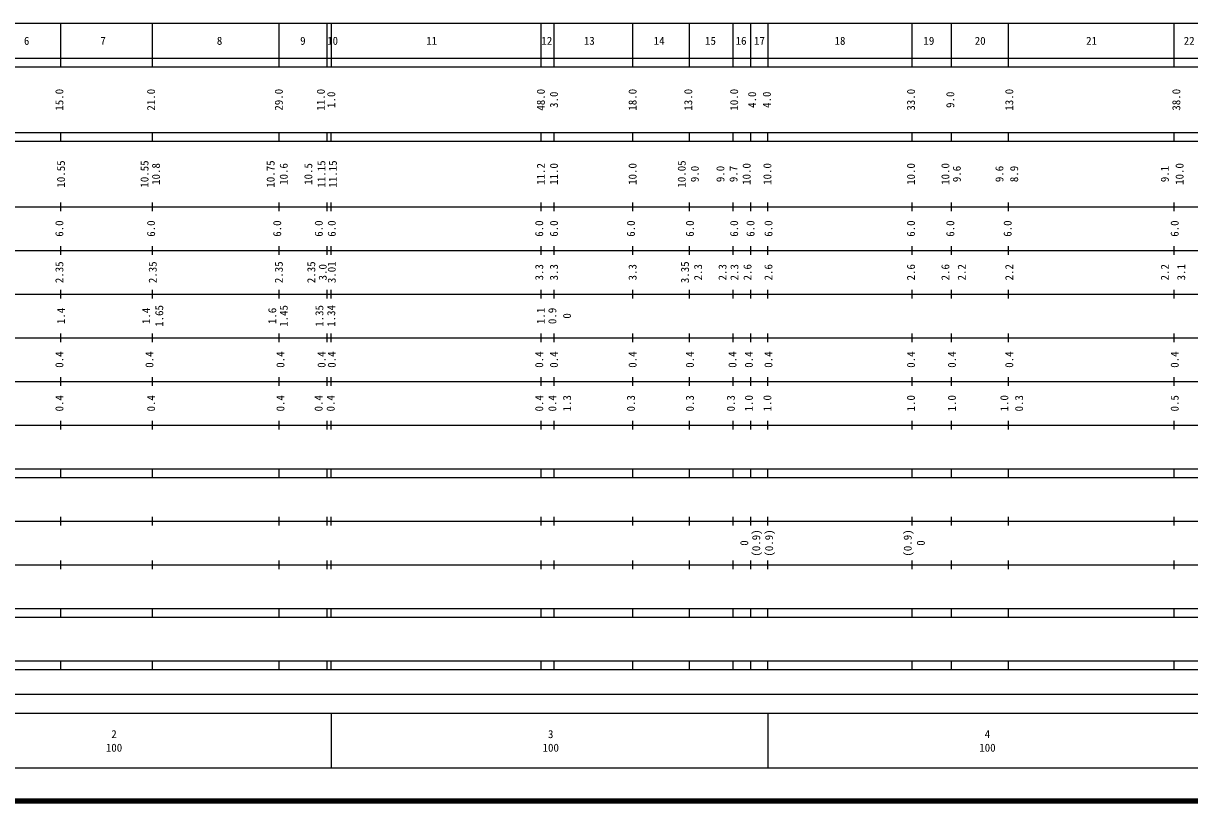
# Model space of a CAD drawing. Units: millimetres on the paper, enlarged 1000 times. Extents: x 40000 to 680000, y 20000 to 380000.
# Drawn here: x 197519 to 464592, y 20000 to 198000 of the extents above; entities that cross this region are included whole.
import ezdxf
from ezdxf.enums import TextEntityAlignment as Align

# ---------------------------------------------------------------- set-up
doc = ezdxf.new("R2010")
doc.units = ezdxf.units.MM
doc.header["$LTSCALE"] = 1000
doc.layers.add('M-TTL', color=2, linetype='Continuous', lineweight=140)
doc.layers.add('M-TTL-BAND', color=7, linetype='Continuous', lineweight=25)
doc.styles.add('ＭＳ ゴシック', font='')
doc.styles.get('ＭＳ ゴシック').set_extended_font_data('MS Gothic')

msp = doc.modelspace()

# ---------------------------------------------------------------- linework, layer by layer
at = {"layer": 'M-TTL'}
msp.add_line((40000, 20000), (680000, 20000), dxfattribs=at)
at = {"layer": 'M-TTL-BAND'}
for p, q in [((68000, 198000), (579000, 198000)), ((206000, 198000), (206000, 188000)), ((227000, 198000), (227000, 188000)), ((256000, 198000), (256000, 188000)), ((267000, 198000), (267000, 188000)), ((268000, 198000), (268000, 188000)), ((316000, 198000), (316000, 188000)), ((319000, 198000), (319000, 188000)), ((337000, 198000), (337000, 188000)), ((350000, 198000), (350000, 188000)), ((360000, 198000), (360000, 188000)), ((364000, 198000), (364000, 188000)), ((368000, 198000), (368000, 188000)), ((401000, 198000), (401000, 188000)), ((410000, 198000), (410000, 188000)), ((423000, 198000), (423000, 188000)), ((461000, 198000), (461000, 188000)), ((40000, 190000), (579000, 190000)), ((40000, 188000), (579000, 188000)), ((40000, 173000), (579000, 173000)), ((40000, 171000), (579000, 171000)), ((206000, 173000), (206000, 171000)), ((227000, 173000), (227000, 171000)), ((256000, 173000), (256000, 171000)), ((267000, 173000), (267000, 171000)), ((268000, 171000), (268000, 173000)), ((316000, 173000), (316000, 171000)), ((319000, 173000), (319000, 171000)), ((337000, 173000), (337000, 171000)), ((350000, 173000), (350000, 171000)), ((360000, 173000), (360000, 171000)), ((364000, 173000), (364000, 171000)), ((368000, 171000), (368000, 173000)), ((401000, 173000), (401000, 171000)), ((410000, 173000), (410000, 171000)), ((423000, 173000), (423000, 171000)), ((461000, 173000), (461000, 171000)), ((40000, 156000), (579000, 156000)), ((206000, 157000), (206000, 155000)), ((227000, 157000), (227000, 155000)), ((256000, 157000), (256000, 155000)), ((267000, 157000), (267000, 155000)), ((268000, 155000), (268000, 157000)), ((316000, 157000), (316000, 155000)), ((319000, 157000), (319000, 155000)), ((337000, 157000), (337000, 155000)), ((350000, 157000), (350000, 155000)), ((360000, 157000), (360000, 155000)), ((364000, 157000), (364000, 155000)), ((368000, 155000), (368000, 157000)), ((401000, 157000), (401000, 155000)), ((410000, 157000), (410000, 155000)), ((423000, 157000), (423000, 155000)), ((461000, 157000), (461000, 155000)), ((206000, 147000), (206000, 145000)), ((227000, 147000), (227000, 145000)), ((256000, 147000), (256000, 145000)), ((267000, 147000), (267000, 145000)), ((268000, 145000), (268000, 147000)), ((316000, 147000), (316000, 145000)), ((319000, 147000), (319000, 145000)), ((337000, 147000), (337000, 145000)), ((350000, 147000), (350000, 145000)), ((360000, 147000), (360000, 145000)), ((364000, 147000), (364000, 145000)), ((368000, 145000), (368000, 147000)), ((401000, 147000), (401000, 145000)), ((410000, 147000), (410000, 145000)), ((423000, 147000), (423000, 145000)), ((461000, 147000), (461000, 145000)), ((46000, 146000), (579000, 146000)), ((206000, 137000), (206000, 135000)), ((227000, 137000), (227000, 135000)), ((256000, 137000), (256000, 135000)), ((267000, 137000), (267000, 135000)), ((268000, 135000), (268000, 137000)), ((316000, 137000), (316000, 135000)), ((319000, 137000), (319000, 135000)), ((337000, 137000), (337000, 135000)), ((350000, 137000), (350000, 135000)), ((360000, 137000), (360000, 135000)), ((364000, 137000), (364000, 135000)), ((368000, 135000), (368000, 137000)), ((401000, 137000), (401000, 135000)), ((410000, 137000), (410000, 135000)), ((423000, 137000), (423000, 135000)), ((461000, 137000), (461000, 135000)), ((52000, 136000), (579000, 136000)), ((46000, 126000), (579000, 126000)), ((206000, 127000), (206000, 125000)), ((227000, 127000), (227000, 125000)), ((256000, 127000), (256000, 125000)), ((267000, 127000), (267000, 125000)), ((268000, 125000), (268000, 127000)), ((316000, 127000), (316000, 125000)), ((319000, 127000), (319000, 125000)), ((337000, 127000), (337000, 125000)), ((350000, 127000), (350000, 125000)), ((360000, 127000), (360000, 125000)), ((364000, 127000), (364000, 125000)), ((368000, 125000), (368000, 127000)), ((401000, 127000), (401000, 125000)), ((410000, 127000), (410000, 125000)), ((423000, 127000), (423000, 125000)), ((461000, 127000), (461000, 125000)), ((52000, 116000), (579000, 116000)), ((206000, 117000), (206000, 115000)), ((227000, 117000), (227000, 115000)), ((256000, 117000), (256000, 115000)), ((267000, 117000), (267000, 115000)), ((268000, 115000), (268000, 117000)), ((316000, 117000), (316000, 115000)), ((319000, 117000), (319000, 115000)), ((337000, 117000), (337000, 115000)), ((350000, 117000), (350000, 115000)), ((360000, 117000), (360000, 115000)), ((364000, 117000), (364000, 115000)), ((368000, 115000), (368000, 117000)), ((401000, 117000), (401000, 115000)), ((410000, 117000), (410000, 115000)), ((423000, 117000), (423000, 115000)), ((461000, 117000), (461000, 115000)), ((206000, 107000), (206000, 105000)), ((227000, 107000), (227000, 105000)), ((256000, 107000), (256000, 105000)), ((267000, 107000), (267000, 105000)), ((268000, 105000), (268000, 107000)), ((316000, 107000), (316000, 105000)), ((319000, 107000), (319000, 105000)), ((337000, 107000), (337000, 105000)), ((350000, 107000), (350000, 105000)), ((360000, 107000), (360000, 105000)), ((364000, 107000), (364000, 105000)), ((368000, 105000), (368000, 107000)), ((401000, 107000), (401000, 105000)), ((410000, 107000), (410000, 105000)), ((423000, 107000), (423000, 105000)), ((461000, 107000), (461000, 105000)), ((46000, 106000), (579000, 106000)), ((40000, 96000), (579000, 96000)), ((40000, 94000), (579000, 94000)), ((206000, 96000), (206000, 94000)), ((227000, 96000), (227000, 94000)), ((256000, 96000), (256000, 94000)), ((267000, 96000), (267000, 94000)), ((268000, 94000), (268000, 96000)), ((316000, 96000), (316000, 94000)), ((319000, 96000), (319000, 94000)), ((337000, 96000), (337000, 94000)), ((350000, 96000), (350000, 94000)), ((360000, 96000), (360000, 94000)), ((364000, 96000), (364000, 94000)), ((368000, 94000), (368000, 96000)), ((401000, 96000), (401000, 94000)), ((410000, 96000), (410000, 94000)), ((423000, 96000), (423000, 94000)), ((461000, 96000), (461000, 94000)), ((49000, 84000), (579000, 84000)), ((206000, 85000), (206000, 83000)), ((227000, 85000), (227000, 83000)), ((256000, 85000), (256000, 83000)), ((267000, 85000), (267000, 83000)), ((268000, 83000), (268000, 85000)), ((316000, 85000), (316000, 83000)), ((319000, 85000), (319000, 83000)), ((337000, 85000), (337000, 83000)), ((350000, 85000), (350000, 83000)), ((360000, 85000), (360000, 83000)), ((364000, 85000), (364000, 83000)), ((368000, 83000), (368000, 85000)), ((401000, 85000), (401000, 83000)), ((410000, 85000), (410000, 83000)), ((423000, 85000), (423000, 83000)), ((461000, 85000), (461000, 83000)), ((206000, 75000), (206000, 73000)), ((227000, 75000), (227000, 73000)), ((256000, 75000), (256000, 73000)), ((267000, 75000), (267000, 73000)), ((268000, 73000), (268000, 75000)), ((316000, 75000), (316000, 73000)), ((319000, 75000), (319000, 73000)), ((337000, 75000), (337000, 73000)), ((350000, 75000), (350000, 73000)), ((360000, 75000), (360000, 73000)), ((364000, 75000), (364000, 73000)), ((368000, 73000), (368000, 75000)), ((401000, 75000), (401000, 73000)), ((410000, 75000), (410000, 73000)), ((423000, 75000), (423000, 73000)), ((461000, 75000), (461000, 73000)), ((40000, 74000), (579000, 74000)), ((40000, 64000), (579000, 64000)), ((40000, 62000), (579000, 62000)), ((206000, 64000), (206000, 62000)), ((227000, 64000), (227000, 62000)), ((256000, 64000), (256000, 62000)), ((267000, 64000), (267000, 62000)), ((268000, 62000), (268000, 64000)), ((316000, 64000), (316000, 62000)), ((319000, 64000), (319000, 62000)), ((337000, 64000), (337000, 62000)), ((350000, 64000), (350000, 62000)), ((360000, 64000), (360000, 62000)), ((364000, 64000), (364000, 62000)), ((368000, 62000), (368000, 64000)), ((401000, 64000), (401000, 62000)), ((410000, 64000), (410000, 62000)), ((423000, 64000), (423000, 62000)), ((461000, 64000), (461000, 62000)), ((40000, 52000), (579000, 52000)), ((206000, 52000), (206000, 50000)), ((227000, 52000), (227000, 50000)), ((256000, 52000), (256000, 50000)), ((267000, 52000), (267000, 50000)), ((268000, 50000), (268000, 52000)), ((316000, 52000), (316000, 50000)), ((319000, 52000), (319000, 50000)), ((337000, 52000), (337000, 50000)), ((350000, 52000), (350000, 50000)), ((360000, 52000), (360000, 50000)), ((364000, 52000), (364000, 50000)), ((368000, 50000), (368000, 52000)), ((401000, 52000), (401000, 50000)), ((410000, 52000), (410000, 50000)), ((423000, 52000), (423000, 50000)), ((461000, 52000), (461000, 50000)), ((40000, 50000), (579000, 50000)), ((70805, 44406), (565903, 44406)), ((40000, 40000), (579000, 40000)), ((268000, 40000), (268000, 27500)), ((368000, 40000), (368000, 27500)), ((68000, 27500), (579000, 27500))]:
    msp.add_line(p, q, dxfattribs=at)

# ---------------------------------------------------------------- texts
at = {"layer": 'M-TTL-BAND', "style": 'ＭＳ ゴシック'}
for s, p in [('6', (198282, 194000)), ('7', (215783, 194000)), ('8', (242453, 194000)), ('9', (261535, 194000)), ('10', (268340, 194000)), ('11', (291036, 194000)), ('12', (317389, 194000)), ('13', (327120, 194000)), ('14', (343121, 194000)), ('15', (354871, 194000)), ('16', (361872, 194000)), ('17', (366094, 194000)), ('18', (384518, 194001)), ('19', (404873, 194000)), ('20', (416624, 194000)), ('21', (442125, 194000)), ('22', (464475, 194000)), ('2', (218288, 35238)), ('3', (318288, 35238)), ('4', (418288, 35238)), ('100', (218288, 32131)), ('100', (318288, 32131)), ('100', (418288, 32131))]:
    msp.add_text(s, height=1833, dxfattribs=at).set_placement(p, align=Align.MIDDLE_CENTER)
for s, p in [('15.0', (205762, 180500)), ('21.0', (226763, 180500)), ('29.0', (256014, 180500)), ('11.0', (265636, 180500)), ('1.0', (268016, 180500)), ('48.0', (316016, 180500)), ('3.0', (319016, 180500)), ('18.0', (337017, 180500)), ('13.0', (349767, 180500)), ('10.0', (360267, 180500)), ('4.0', (364393, 180500)), ('4.0', (367769, 180500)), ('33.0', (400769, 180500)), ('9.0', (409769, 180500)), ('13.0', (423270, 180500)), ('38.0', (461521, 180500)), ('10.55', (206137, 163500)), ('10.55', (225263, 163500)), ('10.8', (227888, 163500)), ('10.75', (254139, 163500)), ('10.6', (257139, 163500)), ('10.5', (262768, 163500)), ('11.15', (265768, 163500)), ('11.15', (268389, 163500)), ('11.2', (316016, 163500)), ('11.0', (319016, 163500)), ('10.0', (337017, 163500)), ('10.05', (348267, 163500)), ('10.0', (363131, 163500)), ('10.0', (367882, 163500)), ('10.0', (400769, 163500)), ('10.0', (408644, 163500)), ('10.0', (462271, 163500)), ('9.0', (351267, 163500)), ('9.0', (357131, 163500)), ('9.7', (360131, 163500)), ('9.6', (411269, 163500)), ('9.6', (421020, 163500)), ('8.9', (424395, 163500)), ('9.1', (458896, 163500)), ('6.0', (205762, 151000)), ('6.0', (226763, 151000)), ('6.0', (255639, 151000)), ('6.0', (265158, 151000)), ('6.0', (268132, 151000)), ('6.0', (315641, 151000)), ('6.0', (319016, 151000)), ('6.0', (336642, 151000)), ('6.0', (350142, 151000)), ('6.0', (360267, 151000)), ('6.0', (364018, 151000)), ('6.0', (368132, 151000)), ('6.0', (400769, 151000)), ('6.0', (409769, 151000)), ('6.0', (422895, 151000)), ('6.0', (461146, 151000)), ('2.35', (205762, 141000)), ('2.35', (227138, 141000)), ('2.35', (256014, 141000)), ('2.35', (263446, 141000)), ('3.0', (266071, 141000)), ('3.01', (268132, 141000)), ('3.3', (315641, 141000)), ('3.3', (319016, 141000)), ('3.3', (337017, 141000)), ('3.35', (349017, 141000)), ('2.3', (352017, 141000)), ('2.3', (357611, 141000)), ('2.3', (360339, 141000)), ('2.6', (363339, 141000)), ('2.6', (368132, 141000)), ('2.6', (400769, 141000)), ('2.6', (408644, 141000)), ('2.2', (412394, 141000)), ('2.2', (423270, 141000)), ('2.2', (458896, 141000)), ('3.1', (462646, 141000)), ('1.4', (206137, 131000)), ('1.4', (225638, 131000)), ('1.65', (228638, 131000)), ('1.6', (254514, 131000)), ('1.45', (257139, 131000)), ('1.35', (265298, 131000)), ('1.34', (268016, 131000)), ('1.1', (316016, 131000)), ('0.9', (318641, 131000)), ('0', (322016, 131000)), ('0.4', (205762, 121000)), ('0.4', (226388, 121000)), ('0.4', (256389, 121000)), ('0.4', (265804, 121000)), ('0.4', (268132, 121000)), ('0.4', (315641, 121000)), ('0.4', (319016, 121000)), ('0.4', (337017, 121000)), ('0.4', (350142, 121000)), ('0.4', (359892, 121000)), ('0.4', (363643, 121000)), ('0.4', (368132, 121000)), ('0.4', (400769, 121000)), ('0.4', (410144, 121000)), ('0.4', (423270, 121000)), ('0.4', (461146, 121000)), ('0.4', (205762, 111000)), ('0.4', (226763, 111000)), ('0.4', (256389, 111000)), ('0.4', (265122, 111000)), ('0.4', (267882, 111000)), ('0.4', (315641, 111000)), ('0.4', (318641, 111000)), ('1.3', (322016, 111000)), ('0.3', (336642, 111000)), ('0.3', (350142, 111000)), ('0.3', (359517, 111000)), ('1.0', (363643, 111000)), ('1.0', (367882, 111000)), ('1.0', (400769, 111000)), ('1.0', (410144, 111000)), ('1.0', (422145, 111000)), ('0.3', (425520, 111000)), ('0.5', (461146, 111000)), ('(0.9)', (365326, 79000)), ('(0.9)', (368277, 79000)), ('(0.9)', (400019, 79000)), ('0', (362593, 79000)), ('0', (403019, 79000))]:
    msp.add_text(s, height=1833, rotation=90, dxfattribs=at).set_placement(p, align=Align.MIDDLE_CENTER)

doc.saveas('drawing.dxf')
